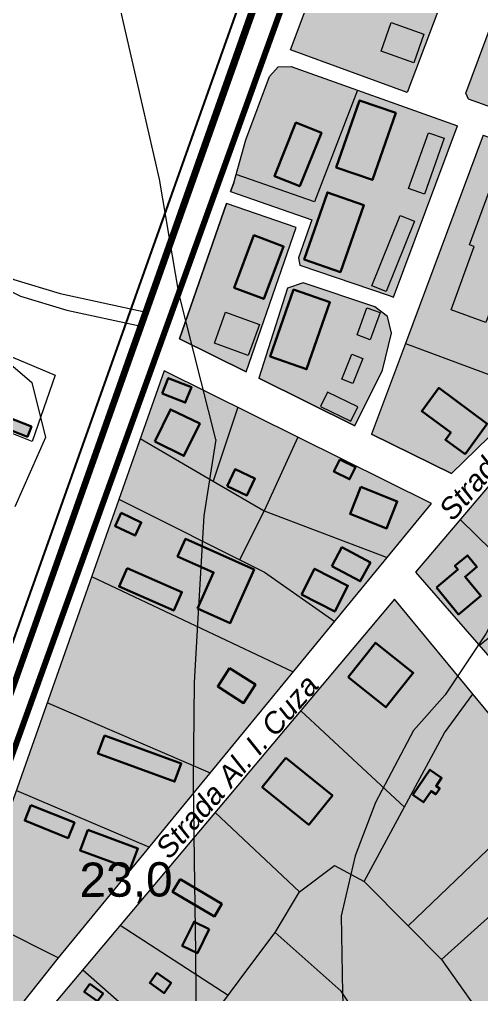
# Model space of a CAD drawing. Header units: metres. Extents: x 783184 to 1587399, y 282652 to 580595.
# Drawn here: x 787774.7 to 787923, y 290812.8 to 291125.7 of the extents above; entities that cross this region are included whole.
import ezdxf

# ---------------------------------------------------------------- set-up
doc = ezdxf.new("R2010")
doc.units = ezdxf.units.M
doc.header["$LTSCALE"] = 0.5
for name, color, linetype in [('cladiri', 18, 'CONTINUOUS'), ('curbe  de nivelI', 7, 'CONTINUOUS'), ('denumire strazi', 3, 'CONTINUOUS'), ('drumuri extravilan', 7, 'CONTINUOUS'), ('Limita intravilan existent', 1, 'CONTINUOUS'), ('Limita intravilan propus', 5, 'CONTINUOUS'), ('locuinte P+3 P+4', 7, 'CONTINUOUS'), ('locuinte si functiuni complementare', 51, 'CONTINUOUS'), ('strazi', 7, 'CONTINUOUS')]:
    doc.layers.add(name, color=color, linetype=linetype)
doc.layers.add('cote de nivel', color=1, linetype='CONTINUOUS', lineweight=211)
doc.layers.add('Limite proprietati', color=7, linetype='CONTINUOUS', lineweight=5)
doc.styles.add('arial', font='arial.ttf')
doc.styles.add('ARIAL_ITALIC', font='ariali.ttf')

msp = doc.modelspace()

# ---------------------------------------------------------------- hatches: boundary and pattern name
at = {"layer": 'cladiri', "linetype": 'ByBlock', "lineweight": 5}
h = msp.add_hatch(color=256, dxfattribs=at)
h.paths.add_polyline_path([(787917.03954, 291154.62792), (787904.63098, 291158.69661), (787901.41424, 291148.88634), (787913.8228, 291144.81764)])
h.paths.add_polyline_path([(787904.53096, 291121.08854), (787893.96428, 291124.76977), (787890.74977, 291115.54277), (787901.31644, 291111.86154)])
at = {"layer": 'cladiri', "lineweight": 30}
h = msp.add_hatch(color=0, dxfattribs=at)
h.paths.add_polyline_path([(787913.15179, 290993.20496), (787911.44015, 290990.87937), (787917.70909, 290986.2654), (787924.8682, 290995.99238), (787909.25735, 291007.48205), (787903.80988, 291000.08065)])
h.paths.add_polyline_path([(787855.22287, 291017.55078), (787866.8482, 291013.50328), (787874.33367, 291035.00324), (787862.70834, 291039.05074)])
h.paths.add_polyline_path([(787843.62067, 291039.65495), (787853.13868, 291036.07045), (787859.47777, 291052.90277), (787849.95976, 291056.48727)])
h.paths.add_polyline_path([(787866.08527, 291048.75003), (787877.7106, 291044.70252), (787885.19608, 291066.20248), (787873.57074, 291070.24998)])
h.paths.add_polyline_path([(787856.53272, 291075.48364), (787864.68799, 291072.20063), (787871.61205, 291089.40058), (787863.45679, 291092.68359)])
h.paths.add_polyline_path([(787876.36927, 291078.28798), (787887.9946, 291074.24048), (787895.48008, 291095.74044), (787883.85475, 291099.78794)])
at = {"layer": 'cladiri', "linetype": 'ByBlock', "lineweight": 5}
h = msp.add_hatch(color=256, dxfattribs=at)
h.paths.add_polyline_path([(787851.72616, 291027.87458), (787840.79997, 291031.86311), (787837.26642, 291021.8943), (787848.09953, 291017.93975)])
h.paths.add_polyline_path([(787884.87104, 291016.92583), (787881.40582, 291018.3129), (787878.18465, 291010.26567), (787881.64986, 291008.8786)])
h.paths.add_polyline_path([(787883.31084, 291001.46606), (787873.55789, 291006.15615), (787871.33368, 291001.53096), (787881.08662, 290996.84086)])
h.paths.add_polyline_path([(787890.46525, 291031.70963), (787886.23876, 291033.22424), (787883.13339, 291024.55874), (787887.30375, 291022.8875)])
h.paths.add_polyline_path([(787901.4961, 291060.99021), (787896.8919, 291062.83924), (787887.83703, 291040.29213), (787892.44123, 291038.4431)])
h.paths.add_polyline_path([(787911.04058, 291087.6089), (787905.95147, 291089.4187), (787899.56853, 291071.47001), (787904.65763, 291069.66021)])
h = msp.add_hatch(color=256, dxfattribs=at)
h.paths.add_polyline_path([(787938.31266, 291071.35147), (787927.25194, 291075.41365), (787919.17613, 291053.4244), (787920.65509, 291052.88123), (787913.20863, 291032.60561), (787924.42243, 291028.48721), (787931.86889, 291048.76283), (787930.23685, 291049.36222)])
h.paths.add_polyline_path([(787966.78618, 291062.36451), (787953.77504, 291066.81588), (787946.78793, 291046.3929), (787959.79907, 291041.94154)])
at = {"layer": 'cladiri', "lineweight": 30}
h = msp.add_hatch(color=256, dxfattribs=at)
h.paths.add_polyline_path([(787766.74746, 290999.76813), (787765.44442, 290996.42408), (787777.26464, 290991.8182), (787778.56769, 290995.16225)])
h.paths.add_polyline_path([(787770.09636, 291014.99824), (787761.93787, 291018.35512), (787755.91622, 291003.72024), (787764.07471, 291000.36336)])
h.paths.add_polyline_path([(787757.8295, 291022.38856), (787749.74594, 291025.41255), (787743.79872, 291009.51476), (787751.88227, 291006.49077)])
h.paths.add_polyline_path([(787744.46779, 291027.78978), (787738.00014, 291029.86988), (787736.2816, 291024.52645), (787742.74926, 291022.44635)])
h.paths.add_polyline_path([(787736.47326, 291013.09823), (787731.5668, 291015.25261), (787730.41739, 291012.63491), (787735.32385, 291010.48054)])
h = msp.add_hatch(color=0, dxfattribs=at)
h.paths.add_polyline_path([(787822.45955, 291010.66588), (787820.50495, 291005.70304), (787827.92449, 291002.78086), (787829.8791, 291007.7437)])
h.paths.add_polyline_path([(787818.11409, 290990.25516), (787827.51179, 290985.68362), (787832.55448, 290996.04987), (787823.15678, 291000.62141)])
h.paths.add_polyline_path([(787843.91657, 290981.37403), (787841.38124, 290975.93594), (787847.72575, 290972.97803), (787850.26108, 290978.41612)])
h.paths.add_polyline_path([(787877.52044, 290984.54876), (787875.61504, 290980.64756), (787880.641, 290978.19282), (787882.54639, 290982.09402)])
h.paths.add_polyline_path([(787884.24523, 290975.71482), (787880.8151, 290967.04088), (787892.53066, 290962.40794), (787895.96078, 290971.08189)])
h.paths.add_polyline_path([(787878.1801, 290956.35329), (787874.95885, 290950.33446), (787884.10642, 290945.43872), (787887.32767, 290951.45755)])
h.paths.add_polyline_path([(787875.88094, 290935.71125), (787880.11048, 290944.01878), (787869.42103, 290949.46101), (787865.19148, 290941.15348)])
h.paths.add_polyline_path([(787837.02563, 290948.26262), (787831.87259, 290936.69926), (787842.3666, 290932.02276), (787850.02381, 290949.20546), (787827.95895, 290959.03834), (787825.45477, 290953.419)])
h.paths.add_polyline_path([(787813.81504, 290964.3457), (787807.40281, 290967.37078), (787805.41626, 290963.1599), (787811.82849, 290960.13483)])
h.paths.add_polyline_path([(787824.20581, 290936.01781), (787826.82397, 290941.96009), (787809.31696, 290949.67366), (787806.6988, 290943.73138)])
h.paths.add_polyline_path([(787846.64844, 290906.35981), (787850.4153, 290912.27035), (787842.12806, 290917.55191), (787838.36119, 290911.64138)])
h.paths.add_polyline_path([(787802.00995, 290895.98789), (787799.87757, 290890.14746), (787824.48557, 290881.16289), (787826.61795, 290887.00332)])
h.paths.add_polyline_path([(787794.18646, 290859.08652), (787810.28935, 290853.10235), (787812.71654, 290859.63373), (787796.61365, 290865.61789)])
h.paths.add_polyline_path([(787778.41041, 290873.62268), (787776.39756, 290868.61367), (787790.32227, 290863.0181), (787792.33512, 290868.02711)])
h = msp.add_hatch(color=0, dxfattribs=at)
h.paths.add_polyline_path([(787970.7136, 290993.66332), (787972.54994, 290997.61652), (787955.16243, 291005.69334), (787953.3261, 291001.74015)])
h.paths.add_polyline_path([(787952.89077, 290968.5575), (787956.0959, 290970.85228), (787950.96953, 290978.0123), (787935.6317, 290967.03084), (787943.45977, 290956.09736), (787955.59247, 290964.78403)])
h.paths.add_polyline_path([(787922.78554, 290940.75091), (787917.70732, 290946.87387), (787921.54467, 290950.05646), (787918.50229, 290953.72475), (787914.46703, 290950.37801), (787915.44967, 290949.19322), (787908.50619, 290943.43448), (787915.64415, 290934.82803)])
h.paths.add_polyline_path([(787957.18743, 290906.94507), (787954.38706, 290908.95396), (787948.23441, 290900.37721), (787957.75295, 290893.54896), (787962.33316, 290899.93374), (787967.92971, 290895.91898), (787973.37403, 290903.50832), (787961.05931, 290912.34245)])
h.paths.add_polyline_path([(787986.97462, 290932.15348), (787993.95473, 290935.01256), (787992.9087, 290937.56631), (787997.1087, 290939.28665), (787995.59804, 290942.97475), (787984.41793, 290938.39534)])
h.paths.add_polyline_path([(787991.65493, 290958.27881), (787998.94039, 290967.3449), (787992.03494, 290972.89407), (787984.74948, 290963.82798)])
h.paths.add_polyline_path([(787985.22266, 290971.34053), (787988.86207, 290975.87702), (787982.40768, 290981.05508), (787978.76827, 290976.51859)])
h = msp.add_hatch(color=0, dxfattribs=at)
h.paths.add_polyline_path([(787801.55448, 290813.1666), (787797.34376, 290816.24646), (787795.4978, 290813.7227), (787799.70852, 290810.64284)])
h.paths.add_polyline_path([(787818.7787, 290819.75372), (787816.5092, 290816.52549), (787821.1074, 290813.29287), (787823.3769, 290816.52109)])
h.paths.add_polyline_path([(787835.63928, 290833.77881), (787830.76549, 290836.17022), (787826.97021, 290828.4353), (787831.844, 290826.04388)])
h.paths.add_polyline_path([(787826.23842, 290849.7852), (787823.86431, 290845.75688), (787837.26833, 290837.85715), (787839.64244, 290841.88547)])
h.paths.add_polyline_path([(787860.18779, 290888.73868), (787852.60991, 290879.36871), (787867.55575, 290867.28141), (787875.13362, 290876.65138)])
h.paths.add_polyline_path([(787888.96573, 290925.68762), (787880.19981, 290914.67018), (787892.34297, 290905.0086), (787901.10888, 290916.02603)])
h.paths.add_polyline_path([(787909.57345, 290878.93215), (787908.40744, 290879.73156), (787910.20324, 290882.35089), (787906.42068, 290884.94419), (787900.90848, 290876.90417), (787904.39311, 290874.51513), (787906.84149, 290878.08629), (787908.30542, 290877.08262)])
h.paths.add_polyline_path([(787951.90171, 290860.75398), (787947.96463, 290865.4071), (787937.26244, 290856.3518), (787941.19953, 290851.69868)])
h.paths.add_polyline_path([(787940.67033, 290840.71101), (787938.5469, 290843.1635), (787940.32791, 290844.70555), (787938.36243, 290846.97561), (787926.3821, 290836.60271), (787930.47101, 290831.88016)])
h.paths.add_polyline_path([(787955.85599, 290847.86881), (787952.2562, 290851.74099), (787942.81846, 290842.96716), (787946.41825, 290839.09497)])
h.paths.add_polyline_path([(787959.2739, 290841.48148), (787962.71464, 290845.83914), (787965.43213, 290843.69345), (787969.46062, 290848.7955), (787963.90956, 290853.17853), (787950.80581, 290836.58275), (787956.41647, 290832.15266), (787962.051, 290839.28873)])
h.paths.add_polyline_path([(787969.4527, 290835.5342), (787965.73248, 290838.82835), (787956.77314, 290828.7102), (787960.49336, 290825.41605)])
at = {"layer": 'locuinte P+3 P+4', "lineweight": 5, "true_color": 0xe47521}
msp.add_hatch(color=32, dxfattribs=at).paths.add_polyline_path([(787985.22888, 291066.49739), (787923.54408, 291088.6036), (787898.57267, 291021.72918), (787940.27565, 291006.22132), (787941.40233, 291007.31789), (787957.62943, 291027.27751), (787971.86828, 291047.51147)])
at = {"layer": 'locuinte si functiuni complementare', "lineweight": 5}
for points in [[(787920.33397, 291158.39326), (787882.78454, 291172.17305), (787861.70577, 291115.99756), (787899.10522, 291102.26943)], [(787906.98094, 290970.4512), (787821.12433, 291012.99066), (787728.67833, 290750.90677), (787787.27964, 290824.63894), (787850.02322, 290901.06905)]]:
    msp.add_hatch(color=256, dxfattribs=at).paths.add_polyline_path(points)
at = {"layer": 'locuinte si functiuni complementare', "linetype": 'ByBlock', "lineweight": 5}
h = msp.add_hatch(color=51, dxfattribs=at)
h.paths.add_polyline_path([(787948.85764, 291124.25014), (787930.40394, 291131.16449), (787928.45908, 291130.27559), (787923.20831, 291116.19088), (787943.15087, 291109.01933)])
h.paths.add_polyline_path([(787943.15087, 291109.01933), (787923.20831, 291116.19088), (787917.95755, 291102.10616), (787918.82028, 291100.21133), (787937.35967, 291093.56319)])
h.paths.add_polyline_path([(787963.10192, 291101.84473), (787943.15087, 291109.01933), (787937.35967, 291093.56319), (787957.3174, 291086.40643)])
h.paths.add_polyline_path([(787968.70987, 291116.81178), (787948.85764, 291124.25014), (787943.15087, 291109.01933), (787963.10192, 291101.84473)])
h.paths.add_polyline_path([(787988.56728, 291109.37149), (787968.70987, 291116.81178), (787963.10192, 291101.84473), (787983.05818, 291094.66826)])
h.paths.add_polyline_path([(787983.05818, 291094.66826), (787963.10192, 291101.84473), (787957.3174, 291086.40643), (787977.28035, 291079.24781)])
h.paths.add_polyline_path([(788000.26247, 291088.48142), (787983.05818, 291094.66826), (787977.28035, 291079.24781), (787989.40869, 291074.89864), (787990.39024, 291074.94233)])
h.paths.add_polyline_path([(788009.0705, 291100.56103), (788008.83881, 291101.77603), (787988.56728, 291109.37149), (787983.05818, 291094.66826), (788000.26247, 291088.48142)])
h = msp.add_hatch(color=256, dxfattribs=at)
h.paths.add_polyline_path([(787883.24569, 291103.04549), (787861.85928, 291110.70982), (787857.73804, 291110.51683), (787854.905, 291107.42524), (787847.38058, 291087.14685), (787844.2338, 291076.03631), (787869.35358, 291067.20364)])
h.paths.add_polyline_path([(787915.28495, 291091.56346), (787883.24569, 291103.04549), (787869.35358, 291067.20364), (787844.2338, 291076.03631), (787843.47626, 291073.3616), (787842.49217, 291070.52587), (787868.51159, 291061.43996), (787864.25012, 291049.23635), (787864.6394, 291046.86552), (787893.39999, 291037.13681), (787894.77938, 291036.67021)])
h.paths.add_polyline_path([(787863.48726, 291059.0164), (787841.16579, 291066.70382), (787826.08397, 291023.24452), (787847.51028, 291012.62508)])
h.paths.add_polyline_path([(787894.06383, 291025.05755), (787892.82544, 291030.39458), (787888.79818, 291033.55469), (787865.81066, 291041.18294), (787860.69269, 291039.53594), (787851.52973, 291010.63293), (787882.37811, 290995.34367), (787891.27738, 291013.22327)])
h.paths.add_polyline_path([(787940.27565, 291006.22132), (787898.57267, 291021.72918), (787887.7297, 290992.69128), (787913.33481, 290980.00072)])
at = {"layer": 'locuinte si functiuni complementare', "lineweight": 5}
h = msp.add_hatch(color=256, dxfattribs=at)
h.paths.add_polyline_path([(788103.38039, 290932.81247), (788028.62562, 290969.31143), (787966.36692, 290877.38528), (787966.36692, 290870.05133), (788020.67357, 290806.41934)])
h.paths.add_polyline_path([(788021.5325, 290973.47787), (787959.77254, 291006.79224), (787951.4603, 291006.79224), (787901.82235, 290948.36829), (787959.80025, 290881.80784)])
h.paths.add_polyline_path([(787954.82676, 290867.2851), (787895.08944, 290939.65123), (787778.47658, 290801.0035), (787791.73354, 290789.85343), (787816.35391, 290753.04859), (787831.70858, 290727.53889), (787852.39221, 290688.05171), (787936.74763, 290680.99952), (788014.53637, 290797.82181)])
h.paths.add_polyline_path([(788070.39464, 290748.63572), (788022.00353, 290790.51348), (787953.45523, 290686.95034), (787949.56233, 290680.1372), (788017.77814, 290673.31552), (788046.02591, 290714.86884)])

# ---------------------------------------------------------------- linework, layer by layer
at = {"layer": 'cladiri', "linetype": 'ByBlock', "lineweight": 5}
for points in [[(787893.96428, 291124.76977), (787904.53096, 291121.08854), (787901.31644, 291111.86154), (787890.74977, 291115.54277), (787893.96428, 291124.76977)], [(787899.56853, 291071.47001), (787905.95147, 291089.4187), (787911.04058, 291087.6089), (787904.65763, 291069.66021), (787899.56853, 291071.47001)], [(787913.20863, 291032.60561), (787920.65509, 291052.88123), (787919.17613, 291053.4244), (787927.25194, 291075.41365), (787938.31266, 291071.35147), (787930.23685, 291049.36222), (787931.86889, 291048.76283), (787924.42243, 291028.48721), (787913.20863, 291032.60561)], [(787887.83703, 291040.29213), (787896.8919, 291062.83924), (787901.4961, 291060.99021), (787892.44123, 291038.4431), (787887.83703, 291040.29213)], [(787878.18465, 291010.26567), (787881.40582, 291018.3129), (787884.87104, 291016.92583), (787881.64986, 291008.8786), (787878.18465, 291010.26567)], [(787871.33368, 291001.53096), (787881.08662, 290996.84086), (787883.31084, 291001.46606), (787873.55789, 291006.15615), (787871.33368, 291001.53096)]]:
    msp.add_lwpolyline(points, dxfattribs=at)
at = {"layer": 'cladiri', "color": 0, "lineweight": 30}
for points in [[(787876.36927, 291078.28798), (787887.9946, 291074.24048), (787895.48008, 291095.74044), (787883.85475, 291099.78794), (787876.36927, 291078.28798), (787883.85475, 291099.78794), (787895.48008, 291095.74044), (787887.9946, 291074.24048)], [(787856.53272, 291075.48364), (787864.68799, 291072.20063), (787871.61205, 291089.40058), (787863.45679, 291092.68359), (787856.53272, 291075.48364), (787863.45679, 291092.68359), (787871.61205, 291089.40058), (787864.68799, 291072.20063)], [(787866.08527, 291048.75003), (787877.7106, 291044.70252), (787885.19608, 291066.20248), (787873.57074, 291070.24998), (787866.08527, 291048.75003), (787873.57074, 291070.24998), (787885.19608, 291066.20248), (787877.7106, 291044.70252)], [(787843.62067, 291039.65495), (787853.13868, 291036.07045), (787859.47777, 291052.90277), (787849.95976, 291056.48727), (787843.62067, 291039.65495), (787849.95976, 291056.48727), (787859.47777, 291052.90277), (787853.13868, 291036.07045)], [(787855.22287, 291017.55078), (787866.8482, 291013.50328), (787874.33367, 291035.00324), (787862.70834, 291039.05074), (787855.22287, 291017.55078), (787862.70834, 291039.05074), (787874.33367, 291035.00324), (787866.8482, 291013.50328)]]:
    msp.add_lwpolyline(points, close=True, dxfattribs=at)
at = {"layer": 'cladiri', "linetype": 'ByBlock', "lineweight": 5}
for points in [[(787840.79997, 291031.86311), (787851.72616, 291027.87458), (787848.09953, 291017.93975), (787837.26642, 291021.8943), (787840.79997, 291031.86311)], [(787883.13339, 291024.55874), (787886.23876, 291033.22424), (787890.46525, 291031.70963), (787887.30375, 291022.8875), (787883.13339, 291024.55874)]]:
    msp.add_lwpolyline(points, close=True, dxfattribs=at)
at = {"layer": 'cladiri', "color": 0, "lineweight": 30}
for points in [[(787820.50495, 291005.70304), (787827.92449, 291002.78086), (787829.8791, 291007.7437), (787822.45955, 291010.66588), (787820.50495, 291005.70304)], [(787917.70909, 290986.2654), (787924.8682, 290995.99238), (787909.25735, 291007.48205), (787903.80988, 291000.08065), (787913.15179, 290993.20496), (787911.44015, 290990.87937), (787917.70909, 290986.2654)], [(787818.11409, 290990.25516), (787823.15678, 291000.62141), (787832.55448, 290996.04987), (787827.51179, 290985.68362), (787818.11409, 290990.25516)], [(787877.52044, 290984.54876), (787882.54639, 290982.09402), (787880.641, 290978.19282), (787875.61504, 290980.64756), (787877.52044, 290984.54876)], [(787841.38124, 290975.93594), (787847.72575, 290972.97803), (787850.26108, 290978.41612), (787843.91657, 290981.37403), (787841.38124, 290975.93594)], [(787884.24523, 290975.71482), (787895.96078, 290971.08189), (787892.53066, 290962.40794), (787880.8151, 290967.04088), (787884.24523, 290975.71482)], [(787807.40281, 290967.37078), (787813.81504, 290964.3457), (787811.82849, 290960.13483), (787805.41626, 290963.1599), (787807.40281, 290967.37078)], [(787831.87259, 290936.69926), (787837.02563, 290948.26262), (787825.45477, 290953.419), (787827.95895, 290959.03834), (787850.02381, 290949.20546), (787842.3666, 290932.02276), (787831.87259, 290936.69926)], [(787874.95885, 290950.33446), (787884.10642, 290945.43872), (787887.32767, 290951.45755), (787878.1801, 290956.35329), (787874.95885, 290950.33446)], [(787908.50619, 290943.43448), (787915.64415, 290934.82803), (787922.78554, 290940.75091), (787917.70732, 290946.87387), (787921.54467, 290950.05646), (787918.50229, 290953.72475), (787914.46703, 290950.37801), (787915.44967, 290949.19322), (787908.50619, 290943.43448)], [(787809.31696, 290949.67366), (787826.82397, 290941.96009), (787824.20581, 290936.01781), (787806.6988, 290943.73138), (787809.31696, 290949.67366)], [(787865.19148, 290941.15348), (787875.88094, 290935.71125), (787880.11048, 290944.01878), (787869.42103, 290949.46101), (787865.19148, 290941.15348)], [(787880.19981, 290914.67018), (787888.96573, 290925.68762), (787901.10888, 290916.02603), (787892.34297, 290905.0086), (787880.19981, 290914.67018)], [(787842.12806, 290917.55191), (787850.4153, 290912.27035), (787846.64844, 290906.35981), (787838.36119, 290911.64138), (787842.12806, 290917.55191)], [(787802.00995, 290895.98789), (787826.61795, 290887.00332), (787824.48557, 290881.16289), (787799.87757, 290890.14746), (787802.00995, 290895.98789)], [(787860.18779, 290888.73868), (787875.13362, 290876.65138), (787867.55575, 290867.28141), (787852.60991, 290879.36871), (787860.18779, 290888.73868)], [(787900.90848, 290876.90417), (787906.42068, 290884.94419), (787910.20324, 290882.35089), (787908.40744, 290879.73156), (787909.57345, 290878.93215), (787908.30542, 290877.08262), (787906.84149, 290878.08629), (787904.39311, 290874.51513), (787900.90848, 290876.90417)], [(787778.41041, 290873.62268), (787792.33512, 290868.02711), (787790.32227, 290863.0181), (787776.39756, 290868.61367), (787778.41041, 290873.62268)], [(787796.61365, 290865.61789), (787812.71654, 290859.63373), (787810.28935, 290853.10235), (787794.18646, 290859.08652), (787796.61365, 290865.61789)], [(787826.23842, 290849.7852), (787839.64244, 290841.88547), (787837.26833, 290837.85715), (787823.86431, 290845.75688), (787826.23842, 290849.7852)], [(787835.63928, 290833.77881), (787831.844, 290826.04388), (787826.97021, 290828.4353), (787830.76549, 290836.17022), (787835.63928, 290833.77881)], [(787818.7787, 290819.75372), (787823.3769, 290816.52109), (787821.1074, 290813.29287), (787816.5092, 290816.52549), (787818.7787, 290819.75372)], [(787797.34376, 290816.24646), (787801.55448, 290813.1666), (787799.70852, 290810.64284), (787795.4978, 290813.7227), (787797.34376, 290816.24646)]]:
    msp.add_lwpolyline(points, dxfattribs=at)
at = {"layer": 'cladiri', "lineweight": 30}
msp.add_lwpolyline([(787765.44442, 290996.42408), (787777.26464, 290991.8182), (787778.56769, 290995.16225), (787766.74746, 290999.76813), (787765.44442, 290996.42408)], dxfattribs=at)
at = {"layer": 'curbe  de nivelI', "color": 21, "lineweight": 5}
for points in [[(787837.77522, 290990.95963), (787825.90149, 291037.86029), (787819.70482, 291074.54458), (787799.68459, 291161.72933)], [(787708.67025, 291127.49928), (787722.46385, 291063.58694), (787740.57737, 291034.04893), (787759.64421, 291025.47339), (787778.71105, 291009.27512), (787783.05885, 290991.61099)], [(787965.23825, 291103.91901), (787955.85444, 291065.58807), (787948.10258, 291024.81045), (787946.87861, 290994.22728), (787943.61467, 290975.06181), (787937.90278, 290955.08078), (787924.43909, 290928.57533), (787911.38331, 290909.00208), (787901.18356, 290897.58438), (787888.94313, 290874.40941), (787882.41524, 290857.28283), (787877.92738, 290838.11736), (787878.33535, 290813.24302), (787879.55933, 290778.17428), (787879.15136, 290754.93106), (787880.7833, 290729.24119), (787883.23124, 290705.59019), (787876.70335, 290682.75475), (787868.3532, 290667.7283), (787855.20185, 290647.15445), (787838.90559, 290629.15229), (787828.04139, 290622.00859), (787809.74386, 290614.86489), (787765.14351, 290598.29148)], [(787837.77522, 290990.95963), (787833.8769, 290966.39607), (787831.843, 290931.66831), (787830.81572, 290912.90811), (787830.47677, 290881.22959), (787830.81572, 290855.98844), (787831.15474, 290826.34282), (787831.49089, 290787.0808), (787831.66037, 290764.04191), (787831.32141, 290746.76274), (787827.93152, 290734.39628), (787820.53839, 290709.34101), (787811.59673, 290689.02984), (787804.28083, 290677.38478), (787795.61019, 290668.17705), (787784.22988, 290659.24014), (787774.74633, 290652.74057), (787756.59214, 290644.0745)], [(787783.05885, 290991.61099), (787773.24498, 290969.37797)]]:
    msp.add_lwpolyline(points, dxfattribs=at)
at = {"layer": 'drumuri extravilan', "color": 30, "lineweight": 140}
msp.add_lwpolyline([(785170.96237, 289505.80783), (785520.95404, 289574.94165), (785762.76851, 289622.70724), (785978.72646, 289663.61211), (786005.79013, 289667.50226), (786057.38912, 289673.07698), (786108.36489, 289673.07698), (786198.63933, 289662.51823), (786432.34341, 289608.40375), (786569.96995, 289573.98309), (786762.41798, 289524.7635), (786838.57654, 289511.59727), (786874.05377, 289513.05983), (786914.02978, 289520.75505), (787035.66517, 289709.62948), (787221.00021, 290033.30275), (787365.64271, 290268.96432), (787686.81462, 290673.75185), (787709.16888, 290715.90292), (787721.92635, 290750.00594), (787908.66972, 291267.68261), (788122.99455, 291883.76464)], dxfattribs=at)
at = {"layer": 'Limita intravilan existent', "color": 0, "lineweight": 50}
msp.add_lwpolyline([(787850.349, 291130.245), (787755.366, 290863.044)], dxfattribs=at)
at = {"layer": 'Limita intravilan propus', "color": 0, "lineweight": 25}
msp.add_lwpolyline([(787845.64119, 291131.92924), (787752.23189, 290869.15528)], dxfattribs=at)
msp.add_lwpolyline([(787845.64119, 291131.92924), (787752.23189, 290869.15528)], dxfattribs=at)
at = {"layer": 'Limita intravilan propus', "color": 0, "lineweight": 50}
msp.add_lwpolyline([(787850.349, 291130.245), (787755.366, 290863.044)], dxfattribs=at)
at = {"layer": 'Limita intravilan propus', "color": 1, "lineweight": 211}
msp.add_lwpolyline([(787850.349, 291130.245), (787755.366, 290863.044)], dxfattribs=at)
msp.add_lwpolyline([(787850.349, 291130.245), (787755.366, 290863.044)], dxfattribs=at)
at = {"layer": 'Limite proprietati', "color": 0, "lineweight": 5}
for p, q in [((787813.45836, 290991.25768), (787836.92619, 290977.58135)), ((787797.84063, 290946.98151), (787862.56541, 290916.34712)), ((787911.13077, 290896.76732), (787920.19261, 290909.2411)), ((787783.48557, 290906.48663), (787835.96453, 290883.94367)), ((787898.25574, 290872.92545), (787864.98658, 290903.86021)), ((787885.3807, 290849.08357), (787911.13077, 290896.76732)), ((787773.75507, 290878.29012), (787816.41394, 290860.12843)), ((787864.55862, 290845.745), (787837.50648, 290871.18754)), ((787864.55862, 290845.745), (787875.86939, 290854.21985)), ((787875.86939, 290854.21985), (787885.3807, 290849.08357)), ((787856.73373, 290832.73166), (787864.55862, 290845.745)), ((787759.5633, 290838.46548), (787787.27964, 290824.63894)), ((787841.65794, 290812.49068), (787807.03883, 290834.96279)), ((787848.34828, 290821.47323), (787856.73373, 290832.73166)), ((787795.09876, 290820.76656), (787826.0306, 290793.40498)), ((787834.9676, 290803.50813), (787848.34828, 290821.47323))]:
    msp.add_line(p, q, dxfattribs=at)
at = {"layer": 'Limite proprietati', "linetype": 'ByBlock', "lineweight": 5}
for points in [[(787883.24569, 291103.04549), (787869.35358, 291067.20364), (787844.2338, 291076.03631)], [(787864.6394, 291046.86552), (787893.39999, 291037.13681), (787894.77938, 291036.67021), (787915.28495, 291091.56346)], [(787923.54408, 291088.6036), (787898.57267, 291021.72918), (787940.27565, 291006.22132)], [(787842.49217, 291070.52587), (787868.51159, 291061.43996), (787864.25012, 291049.23635), (787864.6394, 291046.86552)], [(787847.51028, 291012.62508), (787863.48726, 291059.0164), (787841.16579, 291066.70382)], [(787882.37811, 290995.34367), (787891.27738, 291013.22327), (787894.06383, 291025.05755), (787892.82544, 291030.39458), (787888.79818, 291033.55469), (787865.81066, 291041.18294), (787860.69269, 291039.53594), (787851.52973, 291010.63293)], [(787898.57267, 291021.72918), (787887.7297, 290992.69128)]]:
    msp.add_lwpolyline(points, dxfattribs=at)
at = {"layer": 'Limite proprietati', "lineweight": 5}
msp.add_lwpolyline([(787736.06146, 291032.68977), (787786.22108, 291011.60563), (787778.76066, 290990.30505), (787727.33708, 291010.80684), (787736.06146, 291032.68977)], close=True, dxfattribs=at)
at = {"layer": 'Limite proprietati', "color": 0, "lineweight": 5}
for points in [[(787844.7617, 291001.27903), (787836.92619, 290977.58135), (787853.19783, 290968.09874), (787892.69799, 290953.05264)], [(787980.91677, 290995.38668), (787971.38661, 290981.95192), (787958.91293, 290960.92293), (787963.20076, 290957.61281), (787922.32516, 290924.83042)], [(787864.05263, 290991.72093), (787853.19783, 290968.09874), (787845.30485, 290952.37496)], [(787806.59689, 290971.80547), (787853.35726, 290948.33283), (787875.88588, 290932.57323)], [(787916.1405, 290965.22078), (787941.62271, 290940.30713)], [(787899.41034, 290834.90951), (787945.3042, 290878.82078)], [(787885.3807, 290849.08357), (787899.41034, 290834.90951), (787910.1342, 290824.07526), (787938.53911, 290849.54971), (787946.38214, 290852.59681), (787958.16506, 290863.40147)], [(787910.1342, 290824.07526), (787922.9258, 290806.07205), (787964.37351, 290856.17887)], [(787975.42742, 290739.08841), (787918.51466, 290758.05516), (787900.73489, 290779.8286), (787877.95476, 290813.90907), (787856.73373, 290832.73166)]]:
    msp.add_lwpolyline(points, dxfattribs=at)
at = {"layer": 'strazi', "color": 0, "lineweight": 20}
for points in [[(787991.63125, 291533.94219), (787756.12259, 290867.36194), (787752.79769, 290862.00022), (787716.44548, 290757.83944), (787705.54259, 290725.53252), (787698.67113, 290726.41191), (787676.4913, 290736.84506), (787647.0244, 290754.11697), (787612.1961, 290772.10605), (787604.11061, 290776.28226), (787597.80207, 290780.51575), (787587.81005, 290787.22111), (787585.28023, 290792.53415), (787583.90894, 290795.85771), (787612.17273, 290853.59899), (787617.22894, 290883.41771), (787631.58812, 291160.43241)], [(787843.47626, 291073.3616), (787842.49217, 291070.52587)], [(787841.16579, 291066.70382), (787826.08397, 291023.24452), (787847.51028, 291012.62508)], [(787851.52973, 291010.63293), (787882.37811, 290995.34367)], [(787959.80025, 290881.80784), (788021.5325, 290973.47787), (787959.77254, 291006.79224), (787951.4603, 291006.79224), (787901.82235, 290948.36829), (787959.80025, 290881.80784)], [(787887.7297, 290992.69128), (787913.33481, 290980.00072)], [(787778.47658, 290801.0035), (787791.73354, 290789.85343), (787816.35391, 290753.04859), (787831.70858, 290727.53889), (787852.39221, 290688.05171), (787936.74763, 290680.99952), (788014.53637, 290797.82181), (787954.82676, 290867.2851), (787895.08944, 290939.65123), (787778.47658, 290801.0035), (787765.65396, 290785.75794), (787737.80794, 290748.66133), (787718.30067, 290722.67364), (787713.23141, 290709.05462), (787714.40898, 290703.95758), (787716.37621, 290700.82421), (787721.33585, 290699.77407), (787840.28405, 290688.77742), (787840.67735, 290693.03172), (787826.34719, 290723.85058), (787805.43062, 290756.64214), (787787.67515, 290782.50131), (787773.17346, 290794.6983)]]:
    msp.add_lwpolyline(points, dxfattribs=at)
at = {"layer": 'strazi', "color": 0, "linetype": 'ByBlock', "lineweight": 20}
for points in [[(787861.70577, 291115.99756), (787882.78454, 291172.17305), (787920.33397, 291158.39326), (787899.10522, 291102.26943), (787861.70577, 291115.99756)], [(787930.40394, 291131.16449), (788008.83881, 291101.77603), (788009.0705, 291100.56103), (787990.39024, 291074.94233), (787989.40869, 291074.89864), (787918.82028, 291100.21133), (787917.95755, 291102.10616), (787928.45908, 291130.27559), (787930.40394, 291131.16449)], [(787842.49217, 291070.52587), (787843.47626, 291073.3616), (787847.38058, 291087.14685), (787854.905, 291107.42524), (787857.73804, 291110.51683), (787861.85928, 291110.70982), (787915.28495, 291091.56346)], [(787923.54408, 291088.6036), (787985.22888, 291066.49739), (787971.86828, 291047.51147), (787957.62943, 291027.27751), (787941.40233, 291007.31789), (787913.33481, 290980.00072), (787887.7297, 290992.69128)], [(787847.51028, 291012.62508), (787826.08397, 291023.24452), (787841.16579, 291066.70382)], [(787882.37811, 290995.34367), (787851.52973, 291010.63293)]]:
    msp.add_lwpolyline(points, dxfattribs=at)
at = {"layer": 'strazi', "lineweight": 20}
for points in [[(787661.72484, 291025.8298), (787677.55543, 291050.76545), (787684.65129, 291066.31561), (787690.12869, 291071.29167), (787704.44483, 291069.55003), (787729.34248, 291062.58358), (787750.38107, 291053.37788), (787772.9435, 291042.28113), (787787.75757, 291037.80269), (787815.36543, 291031.83112)], [(787744.45002, 291051.5498), (787752.49735, 291048.02859), (787775.05978, 291036.93185), (787789.87386, 291032.4534), (787813.75076, 291027.28884)]]:
    msp.add_lwpolyline(points, dxfattribs=at)
at = {"layer": 'strazi', "color": 0, "lineweight": 20}
msp.add_lwpolyline([(787906.98094, 290970.4512), (787821.12433, 291012.99066), (787728.67833, 290750.90677), (787787.27964, 290824.63894), (787850.02322, 290901.06905)], close=True, dxfattribs=at)

# ---------------------------------------------------------------- texts
at = {"layer": 'cote de nivel', "color": 32, "lineweight": 30, "style": 'arial'}
msp.add_text('23,0', height=11, rotation=0.3467557, dxfattribs=at).set_placement((787794.0124, 290844.12715))
at = {"layer": 'denumire strazi', "color": 0, "lineweight": 30, "style": 'ARIAL_ITALIC'}
for p in [(787913.79998, 290964.42738), (787822.88183, 290855.88142)]:
    msp.add_text('Strada Al. I. Cuza', height=6.75, rotation=49.1766561, dxfattribs=at).set_placement(p)

doc.saveas('drawing.dxf')
